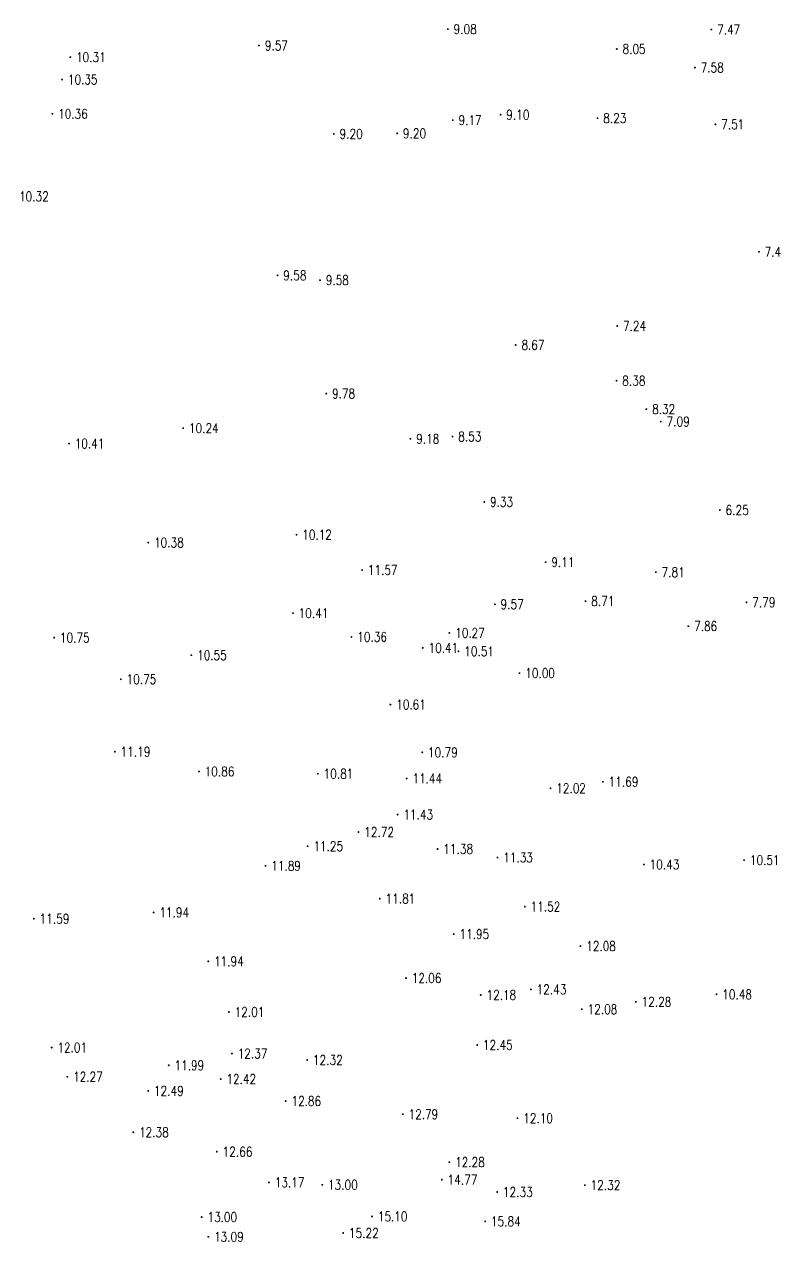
# Model space of a CAD drawing. Extents: x 476861 to 479475, y 2367369 to 2370541.
# Drawn here: x 477800.5 to 477878.7, y 2367658.8 to 2367785.3 of the extents above; entities that cross this region are included whole.
import ezdxf
from ezdxf.enums import TextEntityAlignment as Align

# ---------------------------------------------------------------- set-up
doc = ezdxf.new("R2010")
doc.units = 0
doc.header["$LTSCALE"] = 0.5
doc.layers.get('0').update_dxf_attribs({"linetype": 'CONTINUOUS'})
doc.layers.add('GCD', color=1, linetype='CONTINUOUS')
doc.styles.add('HZ', font='rs.shx', dxfattribs={"width": 0.8, "bigfont": 'hztxt.shx'})

# ---------------------------------------------------------------- blocks, each defined once
blk = doc.blocks.new('GC200')
at = {"linetype": 'Continuous', "const_width": 0.2, "flags": 128}
blk.add_lwpolyline([(-0.1, 0, 1), (0.1, 0, 1)], format="xyb", close=True, dxfattribs=at)

msp = doc.modelspace()

# ---------------------------------------------------------------- block references
at = {"layer": 'GCD', "linetype": 'Continuous'}
ref = msp.add_blockref('GC200', (477844.488, 2367784.834, 9.079), dxfattribs=dict(at, xscale=0.5, yscale=0.5, zscale=0.5))
ref.add_attrib('height', '9.08', dxfattribs={"linetype": 'Continuous', "height": 1, "style": 'HZ', "width": 0.8}).set_placement((477845.088, 2367784.834, 9.079), align=Align.MIDDLE_LEFT)
ref = msp.add_blockref('GC200', (477871.881, 2367784.799, 7.468), dxfattribs=dict(at, xscale=0.5, yscale=0.5, zscale=0.5))
ref.add_attrib('height', '7.47', dxfattribs={"linetype": 'Continuous', "height": 1, "style": 'HZ', "width": 0.8}).set_placement((477872.481, 2367784.799, 7.468), align=Align.MIDDLE_LEFT)
ref = msp.add_blockref('GC200', (477824.865, 2367783.131, 9.57), dxfattribs=dict(at, xscale=0.5, yscale=0.5, zscale=0.5))
ref.add_attrib('height', '9.57', dxfattribs={"linetype": 'Continuous', "height": 1, "style": 'HZ', "width": 0.8}).set_placement((477825.465, 2367783.131, 9.57), align=Align.MIDDLE_LEFT)
ref = msp.add_blockref('GC200', (477805.241, 2367781.923, 10.307), dxfattribs=dict(at, xscale=0.5, yscale=0.5, zscale=0.5))
ref.add_attrib('height', '10.31', dxfattribs={"linetype": 'Continuous', "height": 1, "style": 'HZ', "width": 0.8}).set_placement((477805.841, 2367781.923, 10.307), align=Align.MIDDLE_LEFT)
ref = msp.add_blockref('GC200', (477862.041, 2367782.77, 8.05), dxfattribs=dict(at, xscale=0.5, yscale=0.5, zscale=0.5))
ref.add_attrib('height', '8.05', dxfattribs={"linetype": 'Continuous', "height": 1, "style": 'HZ', "width": 0.8}).set_placement((477862.641, 2367782.77, 8.05), align=Align.MIDDLE_LEFT)
ref = msp.add_blockref('GC200', (477870.169, 2367780.839, 7.578), dxfattribs=dict(at, xscale=0.5, yscale=0.5, zscale=0.5))
ref.add_attrib('height', '7.58', dxfattribs={"linetype": 'Continuous', "height": 1, "style": 'HZ', "width": 0.8}).set_placement((477870.769, 2367780.839, 7.578), align=Align.MIDDLE_LEFT)
ref = msp.add_blockref('GC200', (477804.392, 2367779.594, 10.352), dxfattribs=dict(at, xscale=0.5, yscale=0.5, zscale=0.5))
ref.add_attrib('height', '10.35', dxfattribs={"linetype": 'Continuous', "height": 1, "style": 'HZ', "width": 0.8}).set_placement((477804.992, 2367779.594, 10.352), align=Align.MIDDLE_LEFT)
ref = msp.add_blockref('GC200', (477803.376, 2367776.029, 10.361), dxfattribs=dict(at, xscale=0.5, yscale=0.5, zscale=0.5))
ref.add_attrib('height', '10.36', dxfattribs={"linetype": 'Continuous', "height": 1, "style": 'HZ', "width": 0.8}).set_placement((477803.976, 2367776.029, 10.361), align=Align.MIDDLE_LEFT)
ref = msp.add_blockref('GC200', (477844.995, 2367775.37, 9.173), dxfattribs=dict(at, xscale=0.5, yscale=0.5, zscale=0.5))
ref.add_attrib('height', '9.17', dxfattribs={"linetype": 'Continuous', "height": 1, "style": 'HZ', "width": 0.8}).set_placement((477845.595, 2367775.37, 9.173), align=Align.MIDDLE_LEFT)
ref = msp.add_blockref('GC200', (477849.967, 2367775.935, 9.098), dxfattribs=dict(at, xscale=0.5, yscale=0.5, zscale=0.5))
ref.add_attrib('height', '9.10', dxfattribs={"linetype": 'Continuous', "height": 1, "style": 'HZ', "width": 0.8}).set_placement((477850.567, 2367775.935, 9.098), align=Align.MIDDLE_LEFT)
ref = msp.add_blockref('GC200', (477860.041, 2367775.577, 8.23), dxfattribs=dict(at, xscale=0.5, yscale=0.5, zscale=0.5))
ref.add_attrib('height', '8.23', dxfattribs={"linetype": 'Continuous', "height": 1, "style": 'HZ', "width": 0.8}).set_placement((477860.641, 2367775.577, 8.23), align=Align.MIDDLE_LEFT)
ref = msp.add_blockref('GC200', (477872.299, 2367774.936, 7.507), dxfattribs=dict(at, xscale=0.5, yscale=0.5, zscale=0.5))
ref.add_attrib('height', '7.51', dxfattribs={"linetype": 'Continuous', "height": 1, "style": 'HZ', "width": 0.8}).set_placement((477872.899, 2367774.936, 7.507), align=Align.MIDDLE_LEFT)
ref = msp.add_blockref('GC200', (477832.634, 2367773.943, 9.202), dxfattribs=dict(at, xscale=0.5, yscale=0.5, zscale=0.5))
ref.add_attrib('height', '9.20', dxfattribs={"linetype": 'Continuous', "height": 1, "style": 'HZ', "width": 0.8}).set_placement((477833.234, 2367773.943, 9.202), align=Align.MIDDLE_LEFT)
ref = msp.add_blockref('GC200', (477839.224, 2367773.993, 9.202), dxfattribs=dict(at, xscale=0.5, yscale=0.5, zscale=0.5))
ref.add_attrib('height', '9.20', dxfattribs={"linetype": 'Continuous', "height": 1, "style": 'HZ', "width": 0.8}).set_placement((477839.824, 2367773.993, 9.202), align=Align.MIDDLE_LEFT)
ref = msp.add_blockref('GC200', (477799.317, 2367767.437, 10.317), dxfattribs=dict(at, xscale=0.5, yscale=0.5, zscale=0.5))
ref.add_attrib('height', '10.32', dxfattribs={"linetype": 'Continuous', "height": 1, "style": 'HZ', "width": 0.8}).set_placement((477799.917, 2367767.437, 10.317), align=Align.MIDDLE_LEFT)
ref = msp.add_blockref('GC200', (477876.822, 2367761.681, 7.411), dxfattribs=dict(at, xscale=0.5, yscale=0.5, zscale=0.5))
ref.add_attrib('height', '7.41', dxfattribs={"linetype": 'Continuous', "height": 1, "style": 'HZ', "width": 0.8}).set_placement((477877.422, 2367761.681, 7.411), align=Align.MIDDLE_LEFT)
ref = msp.add_blockref('GC200', (477826.786, 2367759.228, 9.58), dxfattribs=dict(at, xscale=0.5, yscale=0.5, zscale=0.5))
ref.add_attrib('height', '9.58', dxfattribs={"linetype": 'Continuous', "height": 1, "style": 'HZ', "width": 0.8}).set_placement((477827.386, 2367759.228, 9.58), align=Align.MIDDLE_LEFT)
ref = msp.add_blockref('GC200', (477831.203, 2367758.737, 9.58), dxfattribs=dict(at, xscale=0.5, yscale=0.5, zscale=0.5))
ref.add_attrib('height', '9.58', dxfattribs={"linetype": 'Continuous', "height": 1, "style": 'HZ', "width": 0.8}).set_placement((477831.803, 2367758.737, 9.58), align=Align.MIDDLE_LEFT)
ref = msp.add_blockref('GC200', (477862.099, 2367753.965, 7.239), dxfattribs=dict(at, xscale=0.5, yscale=0.5, zscale=0.5))
ref.add_attrib('height', '7.24', dxfattribs={"linetype": 'Continuous', "height": 1, "style": 'HZ', "width": 0.8}).set_placement((477862.699, 2367753.965, 7.239), align=Align.MIDDLE_LEFT)
ref = msp.add_blockref('GC200', (477851.532, 2367751.999, 8.67), dxfattribs=dict(at, xscale=0.5, yscale=0.5, zscale=0.5))
ref.add_attrib('height', '8.67', dxfattribs={"linetype": 'Continuous', "height": 1, "style": 'HZ', "width": 0.8}).set_placement((477852.132, 2367751.999, 8.67), align=Align.MIDDLE_LEFT)
ref = msp.add_blockref('GC200', (477862.024, 2367748.275, 8.383), dxfattribs=dict(at, xscale=0.5, yscale=0.5, zscale=0.5))
ref.add_attrib('height', '8.38', dxfattribs={"linetype": 'Continuous', "height": 1, "style": 'HZ', "width": 0.8}).set_placement((477862.624, 2367748.275, 8.383), align=Align.MIDDLE_LEFT)
ref = msp.add_blockref('GC200', (477831.85, 2367746.94, 9.781), dxfattribs=dict(at, xscale=0.5, yscale=0.5, zscale=0.5))
ref.add_attrib('height', '9.78', dxfattribs={"linetype": 'Continuous', "height": 1, "style": 'HZ', "width": 0.8}).set_placement((477832.45, 2367746.94, 9.781), align=Align.MIDDLE_LEFT)
ref = msp.add_blockref('GC200', (477865.123, 2367745.318, 8.322), dxfattribs=dict(at, xscale=0.5, yscale=0.5, zscale=0.5))
ref.add_attrib('height', '8.32', dxfattribs={"linetype": 'Continuous', "height": 1, "style": 'HZ', "width": 0.8}).set_placement((477865.723, 2367745.318, 8.322), align=Align.MIDDLE_LEFT)
ref = msp.add_blockref('GC200', (477866.624, 2367744.027, 7.092), dxfattribs=dict(at, xscale=0.5, yscale=0.5, zscale=0.5))
ref.add_attrib('height', '7.09', dxfattribs={"linetype": 'Continuous', "height": 1, "style": 'HZ', "width": 0.8}).set_placement((477867.224, 2367744.027, 7.092), align=Align.MIDDLE_LEFT)
ref = msp.add_blockref('GC200', (477816.974, 2367743.343, 10.24), dxfattribs=dict(at, xscale=0.5, yscale=0.5, zscale=0.5))
ref.add_attrib('height', '10.24', dxfattribs={"linetype": 'Continuous', "height": 1, "style": 'HZ', "width": 0.8}).set_placement((477817.574, 2367743.343, 10.24), align=Align.MIDDLE_LEFT)
ref = msp.add_blockref('GC200', (477844.971, 2367742.47, 8.531), dxfattribs=dict(at, xscale=0.5, yscale=0.5, zscale=0.5))
ref.add_attrib('height', '8.53', dxfattribs={"linetype": 'Continuous', "height": 1, "style": 'HZ', "width": 0.8}).set_placement((477845.571, 2367742.47, 8.531), align=Align.MIDDLE_LEFT)
ref = msp.add_blockref('GC200', (477805.105, 2367741.736, 10.408), dxfattribs=dict(at, xscale=0.5, yscale=0.5, zscale=0.5))
ref.add_attrib('height', '10.41', dxfattribs={"linetype": 'Continuous', "height": 1, "style": 'HZ', "width": 0.8}).set_placement((477805.705, 2367741.736, 10.408), align=Align.MIDDLE_LEFT)
ref = msp.add_blockref('GC200', (477840.597, 2367742.236, 9.184), dxfattribs=dict(at, xscale=0.5, yscale=0.5, zscale=0.5))
ref.add_attrib('height', '9.18', dxfattribs={"linetype": 'Continuous', "height": 1, "style": 'HZ', "width": 0.8}).set_placement((477841.197, 2367742.236, 9.184), align=Align.MIDDLE_LEFT)
ref = msp.add_blockref('GC200', (477848.271, 2367735.669, 9.33), dxfattribs=dict(at, xscale=0.5, yscale=0.5, zscale=0.5))
ref.add_attrib('height', '9.33', dxfattribs={"linetype": 'Continuous', "height": 1, "style": 'HZ', "width": 0.8}).set_placement((477848.871, 2367735.669, 9.33), align=Align.MIDDLE_LEFT)
ref = msp.add_blockref('GC200', (477872.76, 2367734.826, 6.25), dxfattribs=dict(at, xscale=0.5, yscale=0.5, zscale=0.5))
ref.add_attrib('height', '6.25', dxfattribs={"linetype": 'Continuous', "height": 1, "style": 'HZ', "width": 0.8}).set_placement((477873.36, 2367734.826, 6.25), align=Align.MIDDLE_LEFT)
ref = msp.add_blockref('GC200', (477813.347, 2367731.445, 10.38), dxfattribs=dict(at, xscale=0.5, yscale=0.5, zscale=0.5))
ref.add_attrib('height', '10.38', dxfattribs={"linetype": 'Continuous', "height": 1, "style": 'HZ', "width": 0.8}).set_placement((477813.947, 2367731.445, 10.38), align=Align.MIDDLE_LEFT)
ref = msp.add_blockref('GC200', (477828.751, 2367732.259, 10.121), dxfattribs=dict(at, xscale=0.5, yscale=0.5, zscale=0.5))
ref.add_attrib('height', '10.12', dxfattribs={"linetype": 'Continuous', "height": 1, "style": 'HZ', "width": 0.8}).set_placement((477829.351, 2367732.259, 10.121), align=Align.MIDDLE_LEFT)
ref = msp.add_blockref('GC200', (477835.575, 2367728.585, 11.574), dxfattribs=dict(at, xscale=0.5, yscale=0.5, zscale=0.5))
ref.add_attrib('height', '11.57', dxfattribs={"linetype": 'Continuous', "height": 1, "style": 'HZ', "width": 0.8}).set_placement((477836.175, 2367728.585, 11.574), align=Align.MIDDLE_LEFT)
ref = msp.add_blockref('GC200', (477854.646, 2367729.409, 9.112), dxfattribs=dict(at, xscale=0.5, yscale=0.5, zscale=0.5))
ref.add_attrib('height', '9.11', dxfattribs={"linetype": 'Continuous', "height": 1, "style": 'HZ', "width": 0.8}).set_placement((477855.246, 2367729.409, 9.112), align=Align.MIDDLE_LEFT)
ref = msp.add_blockref('GC200', (477866.108, 2367728.366, 7.81), dxfattribs=dict(at, xscale=0.5, yscale=0.5, zscale=0.5))
ref.add_attrib('height', '7.81', dxfattribs={"linetype": 'Continuous', "height": 1, "style": 'HZ', "width": 0.8}).set_placement((477866.708, 2367728.366, 7.81), align=Align.MIDDLE_LEFT)
ref = msp.add_blockref('GC200', (477849.376, 2367725.031, 9.565), dxfattribs=dict(at, xscale=0.5, yscale=0.5, zscale=0.5))
ref.add_attrib('height', '9.57', dxfattribs={"linetype": 'Continuous', "height": 1, "style": 'HZ', "width": 0.8}).set_placement((477849.976, 2367725.031, 9.565), align=Align.MIDDLE_LEFT)
ref = msp.add_blockref('GC200', (477858.799, 2367725.356, 8.71), dxfattribs=dict(at, xscale=0.5, yscale=0.5, zscale=0.5))
ref.add_attrib('height', '8.71', dxfattribs={"linetype": 'Continuous', "height": 1, "style": 'HZ', "width": 0.8}).set_placement((477859.399, 2367725.356, 8.71), align=Align.MIDDLE_LEFT)
ref = msp.add_blockref('GC200', (477875.529, 2367725.232, 7.79), dxfattribs=dict(at, xscale=0.5, yscale=0.5, zscale=0.5))
ref.add_attrib('height', '7.79', dxfattribs={"linetype": 'Continuous', "height": 1, "style": 'HZ', "width": 0.8}).set_placement((477876.129, 2367725.232, 7.79), align=Align.MIDDLE_LEFT)
ref = msp.add_blockref('GC200', (477828.378, 2367724.107, 10.41), dxfattribs=dict(at, xscale=0.5, yscale=0.5, zscale=0.5))
ref.add_attrib('height', '10.41', dxfattribs={"linetype": 'Continuous', "height": 1, "style": 'HZ', "width": 0.8}).set_placement((477828.978, 2367724.107, 10.41), align=Align.MIDDLE_LEFT)
ref = msp.add_blockref('GC200', (477869.487, 2367722.757, 7.86), dxfattribs=dict(at, xscale=0.5, yscale=0.5, zscale=0.5))
ref.add_attrib('height', '7.86', dxfattribs={"linetype": 'Continuous', "height": 1, "style": 'HZ', "width": 0.8}).set_placement((477870.087, 2367722.757, 7.86), align=Align.MIDDLE_LEFT)
ref = msp.add_blockref('GC200', (477803.565, 2367721.558, 10.753), dxfattribs=dict(at, xscale=0.5, yscale=0.5, zscale=0.5))
ref.add_attrib('height', '10.75', dxfattribs={"linetype": 'Continuous', "height": 1, "style": 'HZ', "width": 0.8}).set_placement((477804.165, 2367721.558, 10.753), align=Align.MIDDLE_LEFT)
ref = msp.add_blockref('GC200', (477834.473, 2367721.64, 10.36), dxfattribs=dict(at, xscale=0.5, yscale=0.5, zscale=0.5))
ref.add_attrib('height', '10.36', dxfattribs={"linetype": 'Continuous', "height": 1, "style": 'HZ', "width": 0.8}).set_placement((477835.073, 2367721.64, 10.36), align=Align.MIDDLE_LEFT)
ref = msp.add_blockref('GC200', (477844.648, 2367722.052, 10.273), dxfattribs=dict(at, xscale=0.5, yscale=0.5, zscale=0.5))
ref.add_attrib('height', '10.27', dxfattribs={"linetype": 'Continuous', "height": 1, "style": 'HZ', "width": 0.8}).set_placement((477845.248, 2367722.052, 10.273), align=Align.MIDDLE_LEFT)
ref = msp.add_blockref('GC200', (477817.825, 2367719.734, 10.55), dxfattribs=dict(at, xscale=0.5, yscale=0.5, zscale=0.5))
ref.add_attrib('height', '10.55', dxfattribs={"linetype": 'Continuous', "height": 1, "style": 'HZ', "width": 0.8}).set_placement((477818.425, 2367719.734, 10.55), align=Align.MIDDLE_LEFT)
ref = msp.add_blockref('GC200', (477841.875, 2367720.493, 10.405), dxfattribs=dict(at, xscale=0.5, yscale=0.5, zscale=0.5))
ref.add_attrib('height', '10.41', dxfattribs={"linetype": 'Continuous', "height": 1, "style": 'HZ', "width": 0.8}).set_placement((477842.475, 2367720.493, 10.405), align=Align.MIDDLE_LEFT)
ref = msp.add_blockref('GC200', (477845.595, 2367720.139, 10.508), dxfattribs=dict(at, xscale=0.5, yscale=0.5, zscale=0.5))
ref.add_attrib('height', '10.51', dxfattribs={"linetype": 'Continuous', "height": 1, "style": 'HZ', "width": 0.8}).set_placement((477846.195, 2367720.139, 10.508), align=Align.MIDDLE_LEFT)
ref = msp.add_blockref('GC200', (477810.495, 2367717.237, 10.745), dxfattribs=dict(at, xscale=0.5, yscale=0.5, zscale=0.5))
ref.add_attrib('height', '10.75', dxfattribs={"linetype": 'Continuous', "height": 1, "style": 'HZ', "width": 0.8}).set_placement((477811.095, 2367717.237, 10.745), align=Align.MIDDLE_LEFT)
ref = msp.add_blockref('GC200', (477851.933, 2367717.87, 9.998), dxfattribs=dict(at, xscale=0.5, yscale=0.5, zscale=0.5))
ref.add_attrib('height', '10.00', dxfattribs={"linetype": 'Continuous', "height": 1, "style": 'HZ', "width": 0.8}).set_placement((477852.533, 2367717.87, 9.998), align=Align.MIDDLE_LEFT)
ref = msp.add_blockref('GC200', (477838.517, 2367714.599, 10.608), dxfattribs=dict(at, xscale=0.5, yscale=0.5, zscale=0.5))
ref.add_attrib('height', '10.61', dxfattribs={"linetype": 'Continuous', "height": 1, "style": 'HZ', "width": 0.8}).set_placement((477839.117, 2367714.599, 10.608), align=Align.MIDDLE_LEFT)
ref = msp.add_blockref('GC200', (477809.878, 2367709.698, 11.192), dxfattribs=dict(at, xscale=0.5, yscale=0.5, zscale=0.5))
ref.add_attrib('height', '11.19', dxfattribs={"linetype": 'Continuous', "height": 1, "style": 'HZ', "width": 0.8}).set_placement((477810.478, 2367709.698, 11.192), align=Align.MIDDLE_LEFT)
ref = msp.add_blockref('GC200', (477841.823, 2367709.629, 10.794), dxfattribs=dict(at, xscale=0.5, yscale=0.5, zscale=0.5))
ref.add_attrib('height', '10.79', dxfattribs={"linetype": 'Continuous', "height": 1, "style": 'HZ', "width": 0.8}).set_placement((477842.423, 2367709.629, 10.794), align=Align.MIDDLE_LEFT)
ref = msp.add_blockref('GC200', (477818.613, 2367707.64, 10.86), dxfattribs=dict(at, xscale=0.5, yscale=0.5, zscale=0.5))
ref.add_attrib('height', '10.86', dxfattribs={"linetype": 'Continuous', "height": 1, "style": 'HZ', "width": 0.8}).set_placement((477819.213, 2367707.64, 10.86), align=Align.MIDDLE_LEFT)
ref = msp.add_blockref('GC200', (477830.97, 2367707.404, 10.81), dxfattribs=dict(at, xscale=0.5, yscale=0.5, zscale=0.5))
ref.add_attrib('height', '10.81', dxfattribs={"linetype": 'Continuous', "height": 1, "style": 'HZ', "width": 0.8}).set_placement((477831.57, 2367707.404, 10.81), align=Align.MIDDLE_LEFT)
ref = msp.add_blockref('GC200', (477840.21, 2367706.918, 11.439), dxfattribs=dict(at, xscale=0.5, yscale=0.5, zscale=0.5))
ref.add_attrib('height', '11.44', dxfattribs={"linetype": 'Continuous', "height": 1, "style": 'HZ', "width": 0.8}).set_placement((477840.81, 2367706.918, 11.439), align=Align.MIDDLE_LEFT)
ref = msp.add_blockref('GC200', (477855.153, 2367705.894, 12.016), dxfattribs=dict(at, xscale=0.5, yscale=0.5, zscale=0.5))
ref.add_attrib('height', '12.02', dxfattribs={"linetype": 'Continuous', "height": 1, "style": 'HZ', "width": 0.8}).set_placement((477855.753, 2367705.894, 12.016), align=Align.MIDDLE_LEFT)
ref = msp.add_blockref('GC200', (477860.603, 2367706.57, 11.687), dxfattribs=dict(at, xscale=0.5, yscale=0.5, zscale=0.5))
ref.add_attrib('height', '11.69', dxfattribs={"linetype": 'Continuous', "height": 1, "style": 'HZ', "width": 0.8}).set_placement((477861.203, 2367706.57, 11.687), align=Align.MIDDLE_LEFT)
ref = msp.add_blockref('GC200', (477839.266, 2367703.161, 11.426), dxfattribs=dict(at, xscale=0.5, yscale=0.5, zscale=0.5))
ref.add_attrib('height', '11.43', dxfattribs={"linetype": 'Continuous', "height": 1, "style": 'HZ', "width": 0.8}).set_placement((477839.866, 2367703.161, 11.426), align=Align.MIDDLE_LEFT)
ref = msp.add_blockref('GC200', (477835.202, 2367701.343, 12.724), dxfattribs=dict(at, xscale=0.5, yscale=0.5, zscale=0.5))
ref.add_attrib('height', '12.72', dxfattribs={"linetype": 'Continuous', "height": 1, "style": 'HZ', "width": 0.8}).set_placement((477835.802, 2367701.343, 12.724), align=Align.MIDDLE_LEFT)
ref = msp.add_blockref('GC200', (477829.911, 2367699.872, 11.251), dxfattribs=dict(at, xscale=0.5, yscale=0.5, zscale=0.5))
ref.add_attrib('height', '11.25', dxfattribs={"linetype": 'Continuous', "height": 1, "style": 'HZ', "width": 0.8}).set_placement((477830.511, 2367699.872, 11.251), align=Align.MIDDLE_LEFT)
ref = msp.add_blockref('GC200', (477843.417, 2367699.583, 11.382), dxfattribs=dict(at, xscale=0.5, yscale=0.5, zscale=0.5))
ref.add_attrib('height', '11.38', dxfattribs={"linetype": 'Continuous', "height": 1, "style": 'HZ', "width": 0.8}).set_placement((477844.017, 2367699.583, 11.382), align=Align.MIDDLE_LEFT)
ref = msp.add_blockref('GC200', (477849.646, 2367698.697, 11.327), dxfattribs=dict(at, xscale=0.5, yscale=0.5, zscale=0.5))
ref.add_attrib('height', '11.33', dxfattribs={"linetype": 'Continuous', "height": 1, "style": 'HZ', "width": 0.8}).set_placement((477850.246, 2367698.697, 11.327), align=Align.MIDDLE_LEFT)
ref = msp.add_blockref('GC200', (477875.283, 2367698.421, 10.506), dxfattribs=dict(at, xscale=0.5, yscale=0.5, zscale=0.5))
ref.add_attrib('height', '10.51', dxfattribs={"linetype": 'Continuous', "height": 1, "style": 'HZ', "width": 0.8}).set_placement((477875.883, 2367698.421, 10.506), align=Align.MIDDLE_LEFT)
ref = msp.add_blockref('GC200', (477825.531, 2367697.831, 11.885), dxfattribs=dict(at, xscale=0.5, yscale=0.5, zscale=0.5))
ref.add_attrib('height', '11.89', dxfattribs={"linetype": 'Continuous', "height": 1, "style": 'HZ', "width": 0.8}).set_placement((477826.131, 2367697.831, 11.885), align=Align.MIDDLE_LEFT)
ref = msp.add_blockref('GC200', (477864.867, 2367697.968, 10.433), dxfattribs=dict(at, xscale=0.5, yscale=0.5, zscale=0.5))
ref.add_attrib('height', '10.43', dxfattribs={"linetype": 'Continuous', "height": 1, "style": 'HZ', "width": 0.8}).set_placement((477865.467, 2367697.968, 10.433), align=Align.MIDDLE_LEFT)
ref = msp.add_blockref('GC200', (477837.415, 2367694.42, 11.809), dxfattribs=dict(at, xscale=0.5, yscale=0.5, zscale=0.5))
ref.add_attrib('height', '11.81', dxfattribs={"linetype": 'Continuous', "height": 1, "style": 'HZ', "width": 0.8}).set_placement((477838.015, 2367694.42, 11.809), align=Align.MIDDLE_LEFT)
ref = msp.add_blockref('GC200', (477852.49, 2367693.593, 11.523), dxfattribs=dict(at, xscale=0.5, yscale=0.5, zscale=0.5))
ref.add_attrib('height', '11.52', dxfattribs={"linetype": 'Continuous', "height": 1, "style": 'HZ', "width": 0.8}).set_placement((477853.09, 2367693.593, 11.523), align=Align.MIDDLE_LEFT)
ref = msp.add_blockref('GC200', (477801.458, 2367692.332, 11.587), dxfattribs=dict(at, xscale=0.5, yscale=0.5, zscale=0.5))
ref.add_attrib('height', '11.59', dxfattribs={"linetype": 'Continuous', "height": 1, "style": 'HZ', "width": 0.8}).set_placement((477802.058, 2367692.332, 11.587), align=Align.MIDDLE_LEFT)
ref = msp.add_blockref('GC200', (477813.902, 2367692.989, 11.937), dxfattribs=dict(at, xscale=0.5, yscale=0.5, zscale=0.5))
ref.add_attrib('height', '11.94', dxfattribs={"linetype": 'Continuous', "height": 1, "style": 'HZ', "width": 0.8}).set_placement((477814.502, 2367692.989, 11.937), align=Align.MIDDLE_LEFT)
ref = msp.add_blockref('GC200', (477845.102, 2367690.733, 11.948), dxfattribs=dict(at, xscale=0.5, yscale=0.5, zscale=0.5))
ref.add_attrib('height', '11.95', dxfattribs={"linetype": 'Continuous', "height": 1, "style": 'HZ', "width": 0.8}).set_placement((477845.702, 2367690.733, 11.948), align=Align.MIDDLE_LEFT)
ref = msp.add_blockref('GC200', (477858.27, 2367689.484, 12.077), dxfattribs=dict(at, xscale=0.5, yscale=0.5, zscale=0.5))
ref.add_attrib('height', '12.08', dxfattribs={"linetype": 'Continuous', "height": 1, "style": 'HZ', "width": 0.8}).set_placement((477858.87, 2367689.484, 12.077), align=Align.MIDDLE_LEFT)
ref = msp.add_blockref('GC200', (477819.588, 2367687.9, 11.943), dxfattribs=dict(at, xscale=0.5, yscale=0.5, zscale=0.5))
ref.add_attrib('height', '11.94', dxfattribs={"linetype": 'Continuous', "height": 1, "style": 'HZ', "width": 0.8}).set_placement((477820.188, 2367687.9, 11.943), align=Align.MIDDLE_LEFT)
ref = msp.add_blockref('GC200', (477840.136, 2367686.163, 12.063), dxfattribs=dict(at, xscale=0.5, yscale=0.5, zscale=0.5))
ref.add_attrib('height', '12.06', dxfattribs={"linetype": 'Continuous', "height": 1, "style": 'HZ', "width": 0.8}).set_placement((477840.736, 2367686.163, 12.063), align=Align.MIDDLE_LEFT)
ref = msp.add_blockref('GC200', (477847.909, 2367684.399, 12.178), dxfattribs=dict(at, xscale=0.5, yscale=0.5, zscale=0.5))
ref.add_attrib('height', '12.18', dxfattribs={"linetype": 'Continuous', "height": 1, "style": 'HZ', "width": 0.8}).set_placement((477848.509, 2367684.399, 12.178), align=Align.MIDDLE_LEFT)
ref = msp.add_blockref('GC200', (477853.12, 2367684.979, 12.434), dxfattribs=dict(at, xscale=0.5, yscale=0.5, zscale=0.5))
ref.add_attrib('height', '12.43', dxfattribs={"linetype": 'Continuous', "height": 1, "style": 'HZ', "width": 0.8}).set_placement((477853.72, 2367684.979, 12.434), align=Align.MIDDLE_LEFT)
ref = msp.add_blockref('GC200', (477872.411, 2367684.465, 10.48), dxfattribs=dict(at, xscale=0.5, yscale=0.5, zscale=0.5))
ref.add_attrib('height', '10.48', dxfattribs={"linetype": 'Continuous', "height": 1, "style": 'HZ', "width": 0.8}).set_placement((477873.011, 2367684.465, 10.48), align=Align.MIDDLE_LEFT)
ref = msp.add_blockref('GC200', (477858.413, 2367682.922, 12.083), dxfattribs=dict(at, xscale=0.5, yscale=0.5, zscale=0.5))
ref.add_attrib('height', '12.08', dxfattribs={"linetype": 'Continuous', "height": 1, "style": 'HZ', "width": 0.8}).set_placement((477859.013, 2367682.922, 12.083), align=Align.MIDDLE_LEFT)
ref = msp.add_blockref('GC200', (477864.026, 2367683.691, 12.28), dxfattribs=dict(at, xscale=0.5, yscale=0.5, zscale=0.5))
ref.add_attrib('height', '12.28', dxfattribs={"linetype": 'Continuous', "height": 1, "style": 'HZ', "width": 0.8}).set_placement((477864.626, 2367683.691, 12.28), align=Align.MIDDLE_LEFT)
ref = msp.add_blockref('GC200', (477821.731, 2367682.635, 12.01), dxfattribs=dict(at, xscale=0.5, yscale=0.5, zscale=0.5))
ref.add_attrib('height', '12.01', dxfattribs={"linetype": 'Continuous', "height": 1, "style": 'HZ', "width": 0.8}).set_placement((477822.331, 2367682.635, 12.01), align=Align.MIDDLE_LEFT)
ref = msp.add_blockref('GC200', (477847.537, 2367679.199, 12.451), dxfattribs=dict(at, xscale=0.5, yscale=0.5, zscale=0.5))
ref.add_attrib('height', '12.45', dxfattribs={"linetype": 'Continuous', "height": 1, "style": 'HZ', "width": 0.8}).set_placement((477848.137, 2367679.199, 12.451), align=Align.MIDDLE_LEFT)
ref = msp.add_blockref('GC200', (477803.306, 2367678.931, 12.01), dxfattribs=dict(at, xscale=0.5, yscale=0.5, zscale=0.5))
ref.add_attrib('height', '12.01', dxfattribs={"linetype": 'Continuous', "height": 1, "style": 'HZ', "width": 0.8}).set_placement((477803.906, 2367678.931, 12.01), align=Align.MIDDLE_LEFT)
ref = msp.add_blockref('GC200', (477822.045, 2367678.311, 12.371), dxfattribs=dict(at, xscale=0.5, yscale=0.5, zscale=0.5))
ref.add_attrib('height', '12.37', dxfattribs={"linetype": 'Continuous', "height": 1, "style": 'HZ', "width": 0.8}).set_placement((477822.645, 2367678.311, 12.371), align=Align.MIDDLE_LEFT)
ref = msp.add_blockref('GC200', (477815.476, 2367677.085, 11.99), dxfattribs=dict(at, xscale=0.5, yscale=0.5, zscale=0.5))
ref.add_attrib('height', '11.99', dxfattribs={"linetype": 'Continuous', "height": 1, "style": 'HZ', "width": 0.8}).set_placement((477816.076, 2367677.085, 11.99), align=Align.MIDDLE_LEFT)
ref = msp.add_blockref('GC200', (477829.868, 2367677.639, 12.323), dxfattribs=dict(at, xscale=0.5, yscale=0.5, zscale=0.5))
ref.add_attrib('height', '12.32', dxfattribs={"linetype": 'Continuous', "height": 1, "style": 'HZ', "width": 0.8}).set_placement((477830.468, 2367677.639, 12.323), align=Align.MIDDLE_LEFT)
ref = msp.add_blockref('GC200', (477804.934, 2367675.894, 12.267), dxfattribs=dict(at, xscale=0.5, yscale=0.5, zscale=0.5))
ref.add_attrib('height', '12.27', dxfattribs={"linetype": 'Continuous', "height": 1, "style": 'HZ', "width": 0.8}).set_placement((477805.534, 2367675.894, 12.267), align=Align.MIDDLE_LEFT)
ref = msp.add_blockref('GC200', (477820.873, 2367675.663, 12.42), dxfattribs=dict(at, xscale=0.5, yscale=0.5, zscale=0.5))
ref.add_attrib('height', '12.42', dxfattribs={"linetype": 'Continuous', "height": 1, "style": 'HZ', "width": 0.8}).set_placement((477821.473, 2367675.663, 12.42), align=Align.MIDDLE_LEFT)
ref = msp.add_blockref('GC200', (477813.342, 2367674.43, 12.485), dxfattribs=dict(at, xscale=0.5, yscale=0.5, zscale=0.5))
ref.add_attrib('height', '12.49', dxfattribs={"linetype": 'Continuous', "height": 1, "style": 'HZ', "width": 0.8}).set_placement((477813.942, 2367674.43, 12.485), align=Align.MIDDLE_LEFT)
ref = msp.add_blockref('GC200', (477827.634, 2367673.37, 12.855), dxfattribs=dict(at, xscale=0.5, yscale=0.5, zscale=0.5))
ref.add_attrib('height', '12.86', dxfattribs={"linetype": 'Continuous', "height": 1, "style": 'HZ', "width": 0.8}).set_placement((477828.234, 2367673.37, 12.855), align=Align.MIDDLE_LEFT)
ref = msp.add_blockref('GC200', (477839.801, 2367672.001, 12.786), dxfattribs=dict(at, xscale=0.5, yscale=0.5, zscale=0.5))
ref.add_attrib('height', '12.79', dxfattribs={"linetype": 'Continuous', "height": 1, "style": 'HZ', "width": 0.8}).set_placement((477840.401, 2367672.001, 12.786), align=Align.MIDDLE_LEFT)
ref = msp.add_blockref('GC200', (477851.726, 2367671.59, 12.095), dxfattribs=dict(at, xscale=0.5, yscale=0.5, zscale=0.5))
ref.add_attrib('height', '12.10', dxfattribs={"linetype": 'Continuous', "height": 1, "style": 'HZ', "width": 0.8}).set_placement((477852.326, 2367671.59, 12.095), align=Align.MIDDLE_LEFT)
ref = msp.add_blockref('GC200', (477811.788, 2367670.126, 12.377), dxfattribs=dict(at, xscale=0.5, yscale=0.5, zscale=0.5))
ref.add_attrib('height', '12.38', dxfattribs={"linetype": 'Continuous', "height": 1, "style": 'HZ', "width": 0.8}).set_placement((477812.388, 2367670.126, 12.377), align=Align.MIDDLE_LEFT)
ref = msp.add_blockref('GC200', (477820.478, 2367668.106, 12.663), dxfattribs=dict(at, xscale=0.5, yscale=0.5, zscale=0.5))
ref.add_attrib('height', '12.66', dxfattribs={"linetype": 'Continuous', "height": 1, "style": 'HZ', "width": 0.8}).set_placement((477821.078, 2367668.106, 12.663), align=Align.MIDDLE_LEFT)
ref = msp.add_blockref('GC200', (477844.64, 2367667.021, 12.276), dxfattribs=dict(at, xscale=0.5, yscale=0.5, zscale=0.5))
ref.add_attrib('height', '12.28', dxfattribs={"linetype": 'Continuous', "height": 1, "style": 'HZ', "width": 0.8}).set_placement((477845.24, 2367667.021, 12.276), align=Align.MIDDLE_LEFT)
ref = msp.add_blockref('GC200', (477843.866, 2367665.199, 14.773), dxfattribs=dict(at, xscale=0.5, yscale=0.5, zscale=0.5))
ref.add_attrib('height', '14.77', dxfattribs={"linetype": 'Continuous', "height": 1, "style": 'HZ', "width": 0.8}).set_placement((477844.466, 2367665.199, 14.773), align=Align.MIDDLE_LEFT)
ref = msp.add_blockref('GC200', (477825.895, 2367664.918, 13.169), dxfattribs=dict(at, xscale=0.5, yscale=0.5, zscale=0.5))
ref.add_attrib('height', '13.17', dxfattribs={"linetype": 'Continuous', "height": 1, "style": 'HZ', "width": 0.8}).set_placement((477826.495, 2367664.918, 13.169), align=Align.MIDDLE_LEFT)
ref = msp.add_blockref('GC200', (477831.433, 2367664.664, 12.999), dxfattribs=dict(at, xscale=0.5, yscale=0.5, zscale=0.5))
ref.add_attrib('height', '13.00', dxfattribs={"linetype": 'Continuous', "height": 1, "style": 'HZ', "width": 0.8}).set_placement((477832.033, 2367664.664, 12.999), align=Align.MIDDLE_LEFT)
ref = msp.add_blockref('GC200', (477858.729, 2367664.624, 12.322), dxfattribs=dict(at, xscale=0.5, yscale=0.5, zscale=0.5))
ref.add_attrib('height', '12.32', dxfattribs={"linetype": 'Continuous', "height": 1, "style": 'HZ', "width": 0.8}).set_placement((477859.329, 2367664.624, 12.322), align=Align.MIDDLE_LEFT)
ref = msp.add_blockref('GC200', (477849.617, 2367663.911, 12.334), dxfattribs=dict(at, xscale=0.5, yscale=0.5, zscale=0.5))
ref.add_attrib('height', '12.33', dxfattribs={"linetype": 'Continuous', "height": 1, "style": 'HZ', "width": 0.8}).set_placement((477850.217, 2367663.911, 12.334), align=Align.MIDDLE_LEFT)
ref = msp.add_blockref('GC200', (477818.901, 2367661.306, 12.995), dxfattribs=dict(at, xscale=0.5, yscale=0.5, zscale=0.5))
ref.add_attrib('height', '13.00', dxfattribs={"linetype": 'Continuous', "height": 1, "style": 'HZ', "width": 0.8}).set_placement((477819.501, 2367661.306, 12.995), align=Align.MIDDLE_LEFT)
ref = msp.add_blockref('GC200', (477836.607, 2367661.377, 15.095), dxfattribs=dict(at, xscale=0.5, yscale=0.5, zscale=0.5))
ref.add_attrib('height', '15.10', dxfattribs={"linetype": 'Continuous', "height": 1, "style": 'HZ', "width": 0.8}).set_placement((477837.207, 2367661.377, 15.095), align=Align.MIDDLE_LEFT)
ref = msp.add_blockref('GC200', (477848.369, 2367660.854, 15.839), dxfattribs=dict(at, xscale=0.5, yscale=0.5, zscale=0.5))
ref.add_attrib('height', '15.84', dxfattribs={"linetype": 'Continuous', "height": 1, "style": 'HZ', "width": 0.8}).set_placement((477848.969, 2367660.854, 15.839), align=Align.MIDDLE_LEFT)
ref = msp.add_blockref('GC200', (477819.584, 2367659.252, 13.085), dxfattribs=dict(at, xscale=0.5, yscale=0.5, zscale=0.5))
ref.add_attrib('height', '13.09', dxfattribs={"linetype": 'Continuous', "height": 1, "style": 'HZ', "width": 0.8}).set_placement((477820.184, 2367659.252, 13.085), align=Align.MIDDLE_LEFT)
ref = msp.add_blockref('GC200', (477833.61, 2367659.648, 15.218), dxfattribs=dict(at, xscale=0.5, yscale=0.5, zscale=0.5))
ref.add_attrib('height', '15.22', dxfattribs={"linetype": 'Continuous', "height": 1, "style": 'HZ', "width": 0.8}).set_placement((477834.21, 2367659.648, 15.218), align=Align.MIDDLE_LEFT)

doc.saveas('drawing.dxf')
